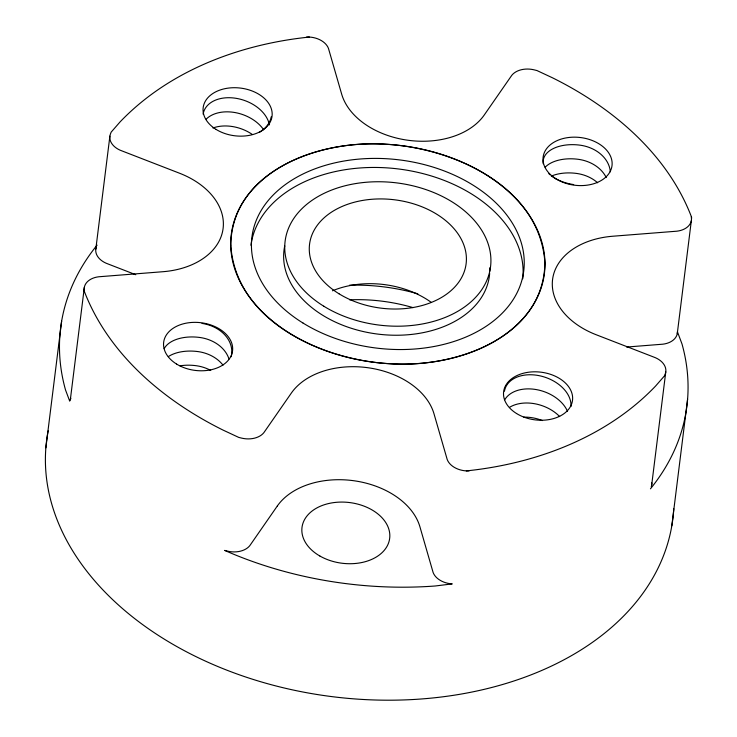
<?xml version="1.0" encoding="UTF-8"?>
<svg xmlns="http://www.w3.org/2000/svg" width="737" height="737" viewBox="0 0 737 737"><rect width="100%" height="100%" fill="white"/><g stroke="black" fill="none" stroke-linecap="round" stroke-linejoin="round"><path stroke-width="1.11" d="M84.175 289.171L84.082 290.719C108.275 354.211 163.605 400.633 223.173 430.15L238.733 437.41L241.847 438.174A19.779 13.69 7.1 0 0 264.694 431.477L291.428 392.95A75.92 52.548 7.1 0 1 368.564 367.818A75.92 52.548 7.1 0 1 433.927 413.549L446.76 457.963A19.641 13.598 7.1 0 0 466.309 470.897C535.781 463.748 606.44 437.428 655.543 386.105L664.507 375.833L665.327 373.705A19.779 13.69 7.1 0 0 653.618 357.012L595.929 334.644A75.92 52.548 7.1 0 1 552.787 278.042A75.92 52.548 7.1 0 1 612.29 236.273L674.77 231.354A19.641 13.598 7.1 0 0 691.509 218.788L691.592 217.24C667.409 153.747 612.069 107.326 552.501 77.809L536.951 70.549L533.828 69.775A19.779 13.69 7.1 0 0 510.981 76.473L484.255 115A75.92 52.548 7.1 0 1 407.11 140.131A75.92 52.548 7.1 0 1 341.747 94.41L328.914 49.987A19.641 13.598 7.1 0 0 309.365 37.053C239.903 44.211 169.234 70.531 120.131 121.845L111.167 132.126L110.347 134.245A19.779 13.69 7.1 0 0 122.056 150.947L179.745 173.306A75.92 52.548 7.1 0 1 222.887 229.907A75.92 52.548 7.1 0 1 163.384 271.677L100.905 276.605A19.641 13.598 7.1 0 0 84.175 289.171L84.405 291.133M45.86 447.829L61.632 321.212M84.35 287.227L70.273 400.228A19.641 13.598 7.1 0 1 70.844 398.349M95.81 249.143L109.887 136.142M651.711 484.817L665.787 371.817M677.257 333.732L691.334 220.732M671.822 525.757L687.593 399.132M626.616 347.044L660.702 344.354A19.641 13.598 7.1 0 0 677.432 331.788L681.992 343.949A315.556 218.41 7.1 0 1 650.439 488.834M306.574 37.034L309.365 37.053M466.309 470.897L469.101 470.915M135.765 274.717L107.98 263.947A19.779 13.69 7.1 0 1 96.271 247.254M69.72 401.158L65.538 390.011A315.556 218.41 7.1 0 1 97.091 245.126M691.278 216.825L691.509 218.788M673.747 508.714A315.556 218.41 7.1 0 1 332.719 696.723A315.556 218.41 7.1 0 1 48.172 430.841M651.775 482.873A19.779 13.69 7.1 0 1 651.25 486.715M206.213 119.118A34.317 23.612 18.5 0 1 263.653 129.749M203.117 114.134A34.317 23.612 18.5 0 1 236.043 98.307A34.317 23.612 18.5 0 1 269.373 124.885M212.938 128.008A34.317 23.612 18.5 0 1 252.192 134.374M271.207 116.842A34.317 23.4 -4.2 0 1 259.277 132.457M210.718 370.435A34.317 27.057 6.7 0 0 196.733 365.782A34.317 19.954 7.4 0 0 180.003 365.838M228.977 358.993A34.317 27.057 6.7 0 0 200.252 337.537A34.317 19.954 7.4 0 0 164.176 348.665M222.989 365.137A34.317 27.057 6.7 0 0 198.493 351.66A34.317 19.954 7.4 0 0 168.312 356.616M202.012 323.414A34.317 27.057 6.7 0 1 231.188 356.726M523.795 417.133A34.317 23.612 18.5 0 1 542.432 420.578M504.458 391.172A34.317 23.612 18.5 0 1 540.525 375.962A34.317 23.612 18.5 0 1 570.963 406.511M504.734 399.758A34.317 23.612 18.5 0 1 536.674 389.652A34.317 23.612 18.5 0 1 567.527 411.375M509.599 407.303A34.317 23.612 18.5 0 1 559.669 416.562M551.313 176.115A34.317 19.954 7.4 0 1 577.071 173.499A34.317 27.057 6.7 0 1 597.643 182.785M573.662 184.582A34.317 19.954 7.4 0 1 551.442 175.876M550.097 174.789A34.317 19.954 7.4 0 1 548.844 173.656M543.224 163.761A34.317 19.954 7.4 0 1 580.59 145.244A34.317 27.057 6.7 0 1 610.319 171.804M606.238 177.543A34.317 27.057 6.7 0 0 578.831 159.385A34.317 19.954 7.4 0 0 545.168 167.216M332.47 290.811A78.887 54.602 7.1 0 1 431.394 302.465M250.921 245.274A136.953 94.787 7.1 0 1 398.192 168.93A136.953 94.787 7.1 0 1 522.745 278.798M489.654 273.445A103.502 71.636 7.1 0 1 376.423 333.916A103.502 71.636 7.1 0 1 284.74 245.909M489.764 267.807A103.502 71.636 7.1 0 1 489.773 271.198M349.531 285.21A157.773 109.205 7.1 0 1 417.833 293.805M349.605 299.83A136.953 94.787 7.1 0 1 413.07 307.633M230.745 245.117C235.978 321.636 322.345 359.932 389.643 363.7C453.181 368.528 543.528 338.67 544.929 262.833C539.705 186.314 453.329 148.026 386.031 144.259C322.502 139.422 232.146 169.28 230.745 245.117M277.352 505.951L250.617 544.486A19.779 13.69 7.1 0 1 227.77 551.184L224.656 550.41A315.556 218.41 7.1 0 0 435.226 585.989L452.232 583.897A19.641 13.598 7.1 0 1 432.683 570.972L419.85 526.55A75.92 52.548 7.1 0 0 354.497 480.828A75.92 52.548 7.1 0 0 277.352 505.951M176.622 364.087A34.713 24.026 7.1 0 0 232.302 352.314A34.713 24.026 7.1 0 0 185.392 323.322A34.713 24.026 7.1 0 0 176.622 364.087M216.116 129.436A34.713 24.026 7.1 0 0 271.806 117.662A34.713 24.026 7.1 0 0 224.896 88.68A34.713 24.026 7.1 0 0 216.116 129.436M556.085 178.898A34.713 24.026 7.1 0 0 611.765 167.124A34.713 24.026 7.1 0 0 564.855 138.132A34.713 24.026 7.1 0 0 556.085 178.898M516.582 413.54A34.713 24.026 7.1 0 0 572.271 401.766A34.713 24.026 7.1 0 0 525.361 372.775A34.713 24.026 7.1 0 0 516.582 413.54M319.803 555.974A44.174 30.576 7.1 0 0 389.569 539.069A44.174 30.576 7.1 0 0 328.131 503.657A44.174 30.576 7.1 0 0 319.803 555.974M339.002 293.777A78.887 54.602 7.1 0 0 465.563 267.015A78.887 54.602 7.1 0 0 358.947 201.137A78.887 54.602 7.1 0 0 339.002 293.777M290.166 333.575A157.773 109.205 7.1 0 0 543.289 280.06A157.773 109.205 7.1 0 0 330.056 148.294A157.773 109.205 7.1 0 0 290.166 333.575M303.064 323.073A136.953 94.787 7.1 0 0 522.773 276.615A136.953 94.787 7.1 0 0 337.684 162.241A136.953 94.787 7.1 0 0 303.064 323.073M323.764 306.196A103.502 71.636 7.1 0 0 489.81 271.087A103.502 71.636 7.1 0 0 349.937 184.646A103.502 71.636 7.1 0 0 323.764 306.196"/></g></svg>
